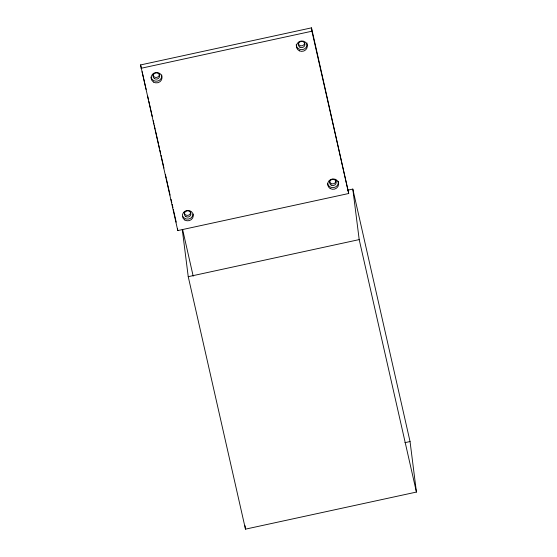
<?xml version="1.0" encoding="UTF-8"?>
<svg xmlns="http://www.w3.org/2000/svg" width="557" height="557" viewBox="0 0 557 557"><rect width="100%" height="100%" fill="white"/><g stroke="black" fill="none" stroke-linecap="round" stroke-linejoin="round"><path stroke-width="0.84" d="M140.566 64.932L311.502 27.85L348.717 193.502L177.787 230.584L140.566 64.932L141.144 67.467M140.991 68.302L311.927 31.22L311.502 27.85M347.707 190.188L352.811 189.081L410.049 441.548L416.434 492.068L245.477 529.15L188.238 276.683L182.285 229.588M188.238 276.683L359.195 239.601L352.811 189.081M404.946 442.655L410.049 441.548M311.927 31.22L348.717 193.502M359.195 239.601L416.434 492.068M182.626 229.554L193.188 276.154M142.098 71.693L146.122 89.44M147.654 96.201L148.427 99.585M148.81 101.277L152.256 116.49M153.217 120.716L153.983 124.093M154.366 125.785L155.131 129.168M155.514 130.853L158.39 143.532M158.773 145.224L159.539 148.608M159.922 150.299L160.688 153.676M161.07 155.368L163.946 168.047M165.478 174.807L166.244 178.191M166.627 179.876L167.392 183.26M167.775 184.952L170.08 195.089M171.034 199.315L171.8 202.699M172.183 204.391L172.949 207.768M173.338 209.46L176.207 222.139M245.045 525.724L245.477 529.15M177.572 228.899L177.787 230.584M306.858 42.84A5.466 5.201 -7.2 0 1 302.618 49.594A5.466 5.201 -7.2 0 1 296.199 44.797M159.351 73.621A3.279 3.119 -7.2 0 1 156.413 77.43A3.279 3.119 -7.2 0 1 152.869 74.206M190.626 211.563A3.279 3.119 -7.2 0 1 187.688 215.364A3.279 3.119 -7.2 0 1 184.144 212.14M335.92 180.043A3.279 3.119 -7.2 0 1 332.982 183.852A3.279 3.119 -7.2 0 1 329.438 180.628M304.714 42.917A3.279 3.119 -7.2 0 1 298.239 43.495M193.091 214.139A5.466 5.201 -7.2 0 1 182.773 216.374M338.266 181.269A5.466 5.201 -7.2 0 1 334.075 187.5A5.466 5.201 -7.2 0 1 327.586 183.587M161.704 74.847A5.466 5.201 -7.2 0 1 157.506 81.078A5.466 5.201 -7.2 0 1 151.017 77.165M154.581 78.648A3.279 3.119 -7.2 0 0 159.636 76.121A3.279 3.119 -7.2 0 0 154.86 73.246A3.279 3.119 -7.2 0 0 154.581 78.648M299.36 50.826A5.466 5.201 -7.2 0 0 307.325 45.862A5.466 5.201 -7.2 0 0 298.914 41.831A5.466 5.201 -7.2 0 0 299.36 50.826M185.857 216.589A3.279 3.119 -7.2 0 0 190.905 214.062A3.279 3.119 -7.2 0 0 186.135 211.187A3.279 3.119 -7.2 0 0 185.857 216.589M153.607 82.095A5.466 5.201 -7.2 0 0 162.031 77.883A5.466 5.201 -7.2 0 0 154.08 73.092A5.466 5.201 -7.2 0 0 153.607 82.095M184.882 220.036A5.466 5.201 -7.2 0 0 193.3 215.824A5.466 5.201 -7.2 0 0 185.356 211.033A5.466 5.201 -7.2 0 0 184.882 220.036M330.176 188.517A5.466 5.201 -7.2 0 0 338.6 184.304A5.466 5.201 -7.2 0 0 330.649 179.514A5.466 5.201 -7.2 0 0 330.176 188.517M331.15 185.07A3.279 3.119 -7.2 0 0 336.205 182.543A3.279 3.119 -7.2 0 0 331.429 179.667A3.279 3.119 -7.2 0 0 331.15 185.07M299.875 47.129A3.279 3.119 -7.2 0 0 304.93 44.602A3.279 3.119 -7.2 0 0 300.16 41.726A3.279 3.119 -7.2 0 0 299.875 47.129"/></g></svg>
